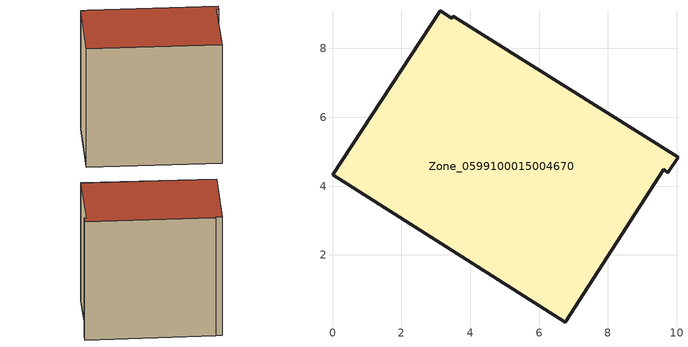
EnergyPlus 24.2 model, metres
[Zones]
Zone_0599100015004670
 floor ground (C_G): 3.13,9.09 3.46,8.88 3.5,8.94 10.04,4.84 9.73,4.38 9.62,4.5 6.76,0.05 0,4.34 z0.9
 wall outside (C_F): 3.46,8.88 3.13,9.09 0,4.34 6.76,0.05 9.62,4.5 9.73,4.38 10.04,4.84 3.5,8.94 3.46,8.88 z0.9:8.45
 roof outside (C_R): 9.62,4.5 9.73,4.38 10.04,4.84 3.5,8.94 3.46,8.88 3.13,9.09 0,4.34 6.76,0.05 z8.45
[BUILDING]
Pand.0599100015004670: North Axis=0; Terrain=City; Loads Convergence Tolerance Value=0.04; Temperature Convergence Tolerance Value=0.4; Solar Distribution=FullExterior; Maximum Number of Warmup Days=25; Minimum Number of Warmup Days=1
[Site:Location]
Rotterdam.The.Hague.AP_ZH_NLD Design_Conditions: Latitude=51.96; Longitude=4.45; Time Zone=1; Elevation=-4.5
[SITE:GROUNDTEMPERATURE:BUILDINGSURFACE]
18, 18, 18, 18, 18, 18, 18, 18, 18, 18, 18, 18
[MATERIAL] Thermal Absorptance=0.9; Solar Absorptance=0.7; Visible Absorptance=0.7
Name | Roughness | Thickness | Conductivity | Density | Specific Heat
G.TI.1965-1974 | MediumSmooth | 0.15 | 0.882353 | 540 | 1210
F.TI.1965-1974 | Rough | 0.3 | 0.697674 | 1920 | 840
R.TI.1965-1974 | MediumRough | 0.2 | 0.232558 | 1500 | 1000
[CONSTRUCTION]
C_G: G.TI.1965-1974
C_F: F.TI.1965-1974
C_R: R.TI.1965-1974
[ZONE]
Zone_0599100015004670: Type=1; Multiplier=1; Ceiling Height=Autocalculate; Volume=Autocalculate; Floor Area=autocalculate; Part of Total Floor Area=Yes
[ZONEINFILTRATION:DESIGNFLOWRATE]
Infil_Zone_0599100015004670: Zone or ZoneList or Space or SpaceList=Zone_0599100015004670; Schedule=AlwaysOn; Design Flow Rate Calculation Method=Flow/Area; Flow Rate per Floor Area=0.003; Constant Term Coefficient=1; Temperature Term Coefficient=0; Velocity Term Coefficient=0; Velocity Squared Term Coefficient=0
[HVACTEMPLATE:ZONE:IDEALLOADSAIRSYSTEM]
Zone_0599100015004670: Maximum Heating Supply Air Temperature=50; Minimum Cooling Supply Air Temperature=13; Maximum Heating Supply Air Humidity Ratio=0.0156; Minimum Cooling Supply Air Humidity Ratio=0.0077; Heating Limit=NoLimit; Cooling Limit=NoLimit; Dehumidification Control Type=ConstantSensibleHeatRatio; Cooling Sensible Heat Ratio=0.7; Dehumidification Setpoint=60; Humidification Control Type=None; Humidification Setpoint=30; Outdoor Air Method=None; Outdoor Air Flow Rate per Person=0.00944; Outdoor Air Flow Rate per Zone Floor Area=0; Outdoor Air Flow Rate per Zone=0; Demand Controlled Ventilation Type=None; Outdoor Air Economizer Type=NoEconomizer; Heat Recovery Type=None; Sensible Heat Recovery Effectiveness=0.7; Latent Heat Recovery Effectiveness=0.65
[ZONECONTROL:THERMOSTAT]
ThermostatControl_Zone_0599100015004670: Zone or ZoneList=Zone_0599100015004670; Control Type Schedule=DualSetpointControlType; Control 1=Thermostat_Zone_0599100015004670; Temperature Difference Between Cutout And Setpoint=0
[THERMOSTATSETPOINT:DUALSETPOINT]
Thermostat_Zone_0599100015004670: Heating Setpoint Temperature Schedule=HeatingSetpoint_Zone_0599100015004670; Cooling Setpoint Temperature Schedule=CoolingSetpoint_Zone_0599100015004670
[SCHEDULE:COMPACT]
HeatingSetpoint_Zone_0599100015004670: Through: 12/31, For: AllDays, Until: 24:00, 21
CoolingSetpoint_Zone_0599100015004670: Through: 12/31, For: AllDays, Until: 24:00, 24
DualSetpointControlType: Through: 12/31, For: AllDays, Until: 24:00, 4
AlwaysOn: Through: 12/31, For: AllDays, Until: 24:00, 1
